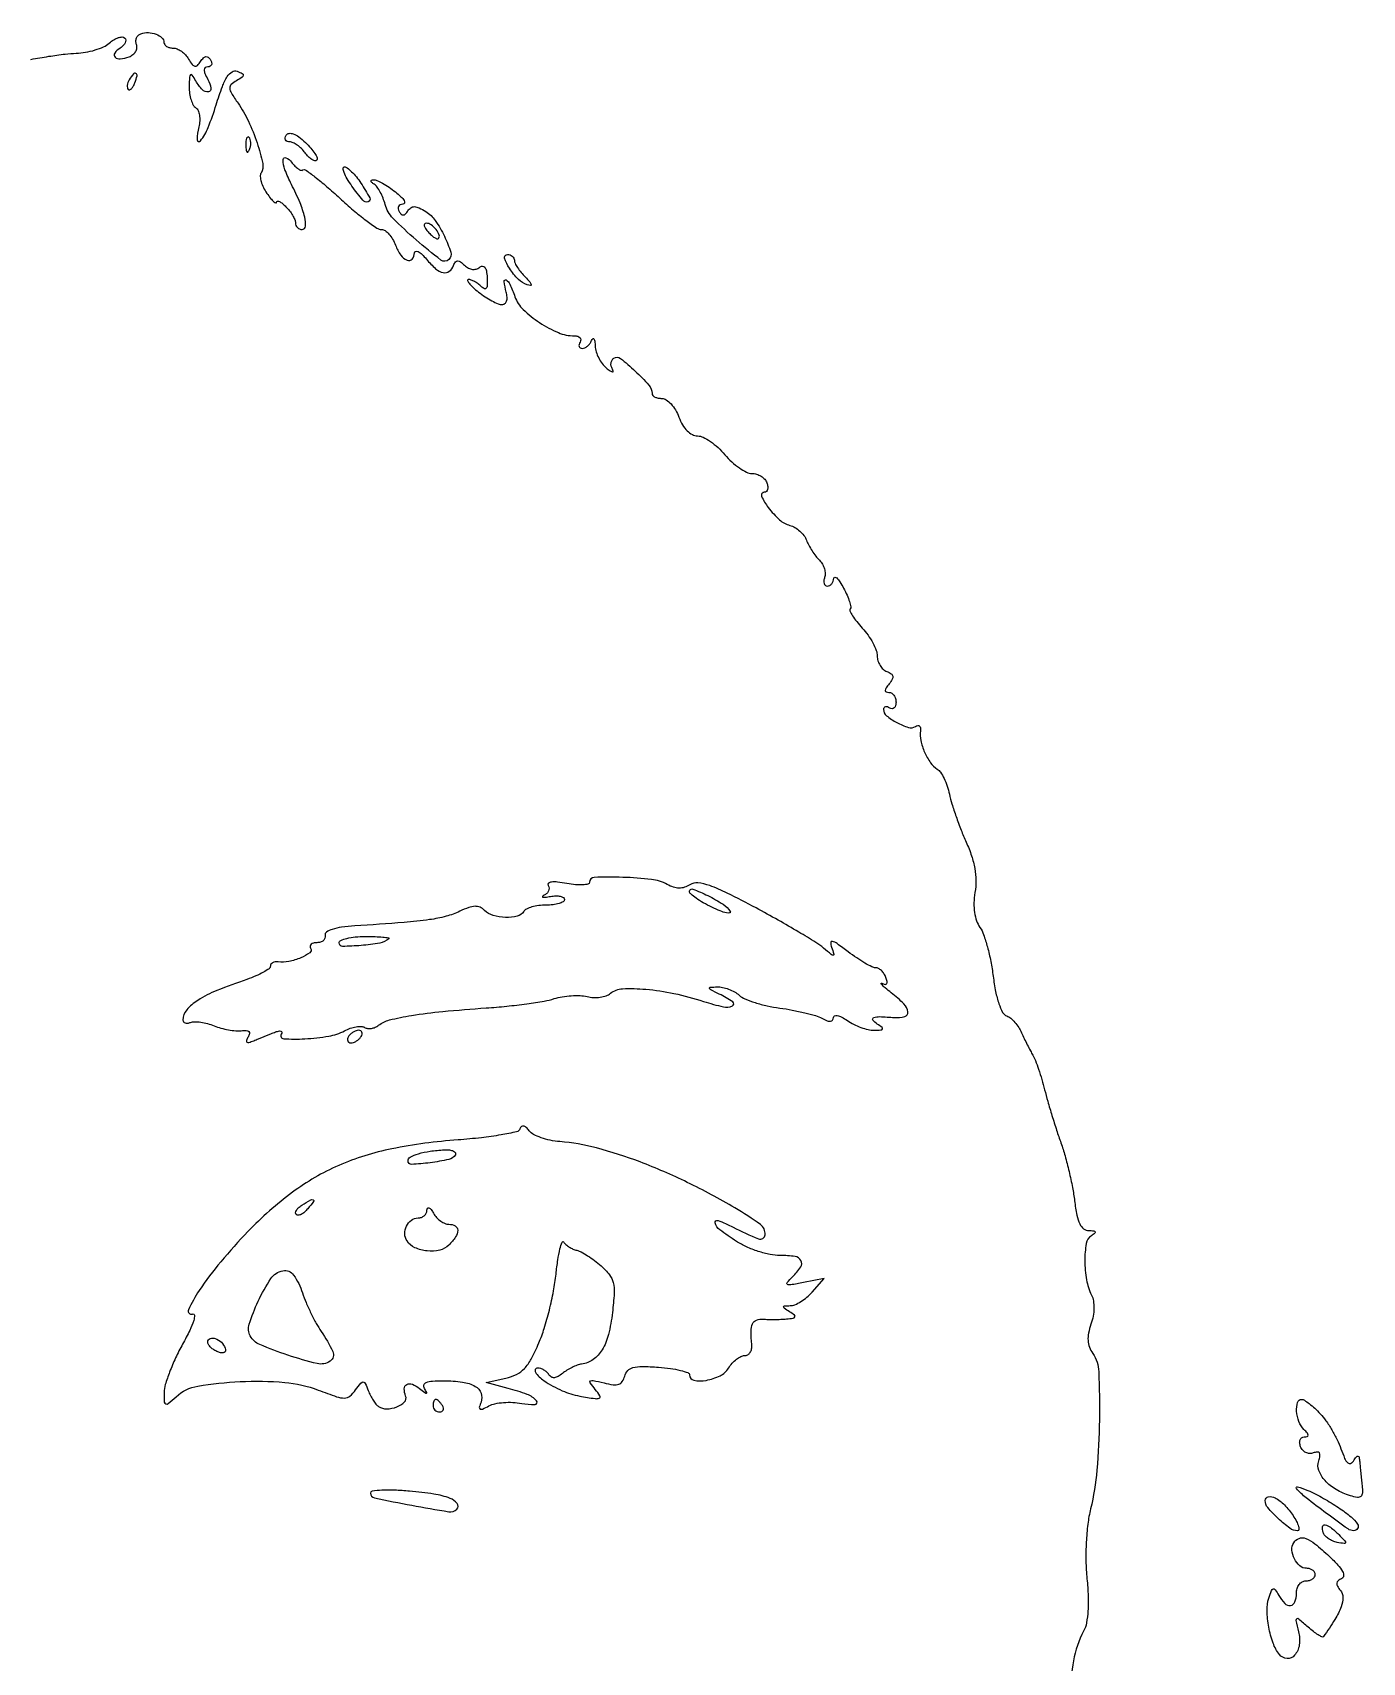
# Model space of a CAD drawing. Extents: x 0 to 1280, y 0 to 1706.
# Drawn here: x 664 to 876.5, y 1118 to 1378.5 of the extents above; entities that cross this region are included whole.
import ezdxf

# ---------------------------------------------------------------- set-up
doc = ezdxf.new("R2010")
doc.units = 0

msp = doc.modelspace()

# ---------------------------------------------------------------- linework, layer by layer
msp.add_lwpolyline([(663.720062, 1374.185907, -0.007866), (666.591579, 1374.67856, -0.007923), (669.192196, 1375.040624, -0.023756), (670.980764, 1375.174989, 0.036656), (672.456994, 1375.32424, 0.031048), (673.982088, 1375.691182, 0.032214), (675.333978, 1376.204047, 0.072116), (676.256131, 1376.796398, -0.041283), (676.980901, 1377.327561, -0.05838), (677.706403, 1377.663194, -0.074373), (678.324796, 1377.768201, -0.204045), (678.72717, 1377.606163, -0.180165), (678.88399, 1377.263224, -0.125024), (678.808464, 1376.839453, -0.09107), (678.499127, 1376.393798, -0.057266), (678, 1376, 0.092634), (677.129704, 1375.208026, 0.376461), (677.177359, 1374.550612, 0.2275), (678.018156, 1374.261728, 0.062574), (679.414343, 1374.605504, 0.07524), (680.026359, 1374.953167, 0.088892), (680.468135, 1375.450129, 0.100703), (680.673808, 1376.015975, 0.129291), (680.613648, 1376.564435, -0.089712), (680.513027, 1377.094881, -0.097951), (680.610295, 1377.609626, -0.103157), (680.889333, 1378.028525, -0.110777), (681.306177, 1378.288085, -0.093151), (682.499799, 1378.469103, -0.081645), (683.73806, 1378.220431, -0.096026), (684.669748, 1377.645894, -0.209682), (685, 1376.893011, 0.159517), (685.111504, 1376.552399, 0.096838), (685.426029, 1376.262322, 0.078535), (685.895672, 1376.066432, 0.059674), (686.45031, 1376, -0.100091), (687.080999, 1375.87247, -0.053839), (687.777563, 1375.485938, -0.050535), (688.429874, 1374.919373, -0.055578), (688.932014, 1374.25, 0.026754), (689.510626, 1373.378417, 0.184477), (689.936396, 1373.107675, 0.252915), (690.350344, 1373.232964, 0.049839), (690.856704, 1373.856763, -0.044878), (691.303268, 1374.418165, -0.164447), (691.700121, 1374.626371, -0.216112), (692.071504, 1374.524192, -0.08094), (692.434017, 1374.106763, -0.075666), (692.614234, 1373.683497, -0.152774), (692.595683, 1373.325112, -0.186949), (692.385724, 1373.087911, -0.11972), (692.023833, 1373, 0.15459), (691.603414, 1372.866832, 0.240845), (691.430081, 1372.5376, 0.103812), (691.546869, 1371.946194, 0.02239), (692, 1371, -0.075094), (692.505792, 1369.57689, -0.43252), (692.088571, 1368.998443, -0.241128), (691.130159, 1369.341501, -0.056667), (690.080099, 1370.75, 0.017248), (689.495916, 1371.677852, 0.454163), (689.236824, 1371.70956, 0.202732), (689.069971, 1371.35506, 0.007142), (689.030409, 1369.809017, 0.037212), (689.098577, 1368.729972, 0.041436), (689.326484, 1367.712253, 0.045586), (689.667398, 1366.892781, 0.133758), (690.081027, 1366.449923, -0.153269), (690.451976, 1366.021005, -0.063318), (690.668229, 1365.27574, -0.054518), (690.71155, 1364.355068, -0.046031), (690.561975, 1363.390906, 0.062419), (690.312668, 1361.344499, 0.71126), (690.822485, 1361.169381, 0.071096), (692.051461, 1363.299887, 0.019783), (693.346189, 1366.940252, -0.012112), (694.324989, 1369.832054, -0.052736), (695.120207, 1371.4535, -0.115623), (695.883511, 1372.207443, -0.232934), (696.705647, 1372.282712, -0.024804), (697.516656, 1371.924417, -0.305243), (697.674296, 1371.644355, -0.23308), (697.488027, 1371.332075, -0.016196), (696.586068, 1370.788228, 0.057988), (695.739585, 1370.176151, 0.228532), (695.507716, 1369.594871, 0.122982), (695.764117, 1368.806742, 0.013087), (696.837804, 1367.18722, -0.043653), (698.492975, 1364.325394, -0.029788), (699.879001, 1360.830384, -0.02538), (700.77476, 1357.558682, -0.194931), (700.513167, 1356.021305, 0.15797), (700.379498, 1355.475616, 0.051524), (700.526556, 1354.64911, 0.045369), (700.892239, 1353.705502, 0.037673), (701.442067, 1352.779248, 0.015694), (702.041314, 1351.978414, 0.038592), (702.542357, 1351.441582, 0.100508), (702.859994, 1351.250154, 0.518335), (703, 1351.348922, -0.365827), (703.136582, 1351.510615, -0.153161), (703.440625, 1351.469014, -0.06144), (703.923239, 1351.164643, -0.025006), (704.5, 1350.642857, -0.032161), (705.074034, 1349.989814, -0.032192), (705.559375, 1349.26875, -0.03396), (705.89773, 1348.586132, -0.098387), (706, 1348.071429, 0.098653), (706.081472, 1347.662524, 0.097853), (706.313545, 1347.314732, 0.098035), (706.660038, 1347.08181, 0.099425), (707.067388, 1347, 0.394596), (707.608032, 1347.50536, 0.074768), (707.487113, 1348.979991, 0.042405), (706.743241, 1351.256414, 0.017474), (705.373315, 1354.20034, -0.026926), (704.335932, 1356.544433, -0.091472), (704.037355, 1358.181805, -0.545142), (704.493808, 1358.47471, -0.12404), (705.38068, 1357.765544, 0.030395), (705.921377, 1357.136781, 0.050262), (706.456733, 1356.686453, 0.068653), (706.909817, 1356.460946, 0.284884), (707.19433, 1356.527664, -0.366657), (707.572134, 1356.558913, -0.0084), (709.129796, 1355.40606, -0.014734), (710.981647, 1353.898056, -0.008938), (713.085829, 1352.01212, 0.011021), (715.245913, 1350.092246, 0.0152), (717.273279, 1348.47231, 0.01177), (719.009184, 1347.232465, 0.150286), (719.765127, 1347, -0.154486), (720.325532, 1346.822617, -0.057121), (720.951425, 1346.265625, -0.049725), (721.541422, 1345.456589, -0.041876), (722, 1344.5, 0.060872), (722.836044, 1342.9132, 0.144339), (723.866148, 1342.084294, 0.322713), (724.65399, 1342.271618, 0.173312), (725.033269, 1343.25, -0.317892), (725.223614, 1343.504489, -0.201483), (725.608141, 1343.471875, -0.071905), (726.218898, 1343.030464, -0.026543), (726.943562, 1342.25, 0.038132), (728.415116, 1340.736951, 0.124898), (729.646552, 1340.104338, 0.223986), (730.603487, 1340.312951, 0.141944), (731.291667, 1341.25, -0.063019), (731.583979, 1341.815176, -0.24315), (731.921706, 1341.995561, -0.165538), (732.36408, 1341.851619, -0.028271), (733.051206, 1341.273794, 0.064755), (733.655571, 1340.836463, 0.089404), (734.290157, 1340.627055, 0.101219), (734.897434, 1340.664355, 0.107733), (735.426206, 1340.938118, -0.148115), (735.894976, 1341.135361, -0.263105), (736.268016, 1340.973066, -0.118495), (736.525024, 1340.381737, -0.028594), (736.650468, 1339.313856, -0.018373), (736.677597, 1338.13558, -0.145452), (736.516754, 1337.620364, -0.377914), (736.201398, 1337.537596, -0.080026), (735.700468, 1337.899532, 0.037792), (735.210374, 1338.320653, 0.034673), (734.648648, 1338.676737, 0.036488), (734.10138, 1338.922919, 0.087668), (733.665141, 1339, 0.502181), (733.534915, 1338.825097, 0.096883), (733.751783, 1338.4125, 0.040059), (734.359901, 1337.76904, 0.016761), (735.272871, 1337, 0.020994), (736.334999, 1336.234442, 0.023194), (737.423688, 1335.5875, 0.023401), (738.396197, 1335.126095, 0.099376), (739.024361, 1335, 0.168044), (739.466315, 1335.152852, 0.144612), (739.752276, 1335.55544, 0.097976), (739.83888, 1336.192826, 0.048913), (739.710251, 1337, -0.027445), (739.362741, 1338.706419, -0.618423), (739.682102, 1338.929204, -0.166855), (740.288661, 1338.26695, -0.016841), (741.087688, 1336.25, 0.115928), (742.407974, 1334.209692, 0.046115), (745.030772, 1332.116914, 0.046096), (748.039927, 1330.515045, 0.09959), (750.600118, 1330, -0.068306), (751.135716, 1329.926488, -0.142259), (751.490599, 1329.70625, -0.190506), (751.612069, 1329.379828, -0.134127), (751.5, 1329, 0.074422), (751.336022, 1328.617505, 0.151112), (751.350121, 1328.29375, 0.187673), (751.535826, 1328.079653, 0.121914), (751.85765, 1328, 0.111184), (752.268252, 1328.092448, 0.064692), (752.69489, 1328.367188, 0.05974), (753.072143, 1328.772034, 0.061896), (753.337719, 1329.25, -0.114367), (753.534643, 1329.530993, -0.457386), (753.717133, 1329.507843, -0.115934), (753.860081, 1329.123199, -0.021977), (753.921053, 1328.372445, 0.064995), (754.075223, 1327.457295, 0.042954), (754.473822, 1326.466703, 0.04281), (755.038425, 1325.55399, 0.062516), (755.691958, 1324.872445, 0.016162), (756.330162, 1324.388099, 0.106538), (756.696565, 1324.2312, 0.532304), (756.806256, 1324.341023, 0.086902), (756.675647, 1324.680902, -0.079952), (756.477272, 1325.176581, -0.090229), (756.456196, 1325.688436, -0.099281), (756.613031, 1326.136449, -0.121232), (756.923174, 1326.452519, -0.314561), (757.963929, 1326.39423, -0.02182), (760.315929, 1324.37628, -0.024799), (762.483925, 1322.133617, -0.181681), (763, 1320.760218, 0.197811), (763.11958, 1320.469787, 0.085929), (763.466141, 1320.223314, 0.065875), (763.979477, 1320.055929, 0.045943), (764.586864, 1320, -0.151573), (765.276455, 1319.786037, -0.05825), (766.040222, 1319.11875, -0.050738), (766.755525, 1318.147841, -0.043188), (767.306102, 1317, 0.04247), (767.897704, 1315.762082, 0.062824), (768.630934, 1314.809844, 0.076341), (769.446309, 1314.206881, 0.121684), (770.283798, 1314, -0.113903), (771.165643, 1313.79647, -0.037014), (772.32858, 1313.11875, -0.034685), (773.551332, 1312.148056, -0.032752), (774.653454, 1311, 0.032054), (775.752522, 1309.851922, 0.034275), (776.966224, 1308.88125, 0.036541), (778.116469, 1308.202623, 0.115503), (778.981905, 1308, -0.076071), (779.714613, 1307.887876, -0.064771), (780.425147, 1307.559375, -0.066817), (781.00689, 1307.073486, -0.09405), (781.361626, 1306.5, -0.057424), (781.509299, 1305.925707, -0.102238), (781.476844, 1305.440625, -0.148362), (781.274994, 1305.122323, -0.179664), (780.945562, 1305, 0.539919), (780.523579, 1304.356837, 0.062182), (781.588841, 1302.554008, 0.043653), (783.401605, 1300.589095, 0.121245), (785.041523, 1299.699393, -0.069015), (785.838701, 1299.368358, -0.048909), (786.622927, 1298.797598, -0.049085), (787.27794, 1298.088573, -0.071502), (787.688999, 1297.344939, 0.032069), (788.055405, 1296.538195, 0.019681), (788.583251, 1295.636888, 0.019702), (789.178472, 1294.782628, 0.032962), (789.751556, 1294.121061, -0.063101), (790.233745, 1293.491649, -0.058095), (790.559954, 1292.744436, -0.06199), (790.689508, 1291.997535, -0.103955), (790.588895, 1291.371061, 0.061874), (790.45892, 1290.846342, 0.108272), (790.50185, 1290.402749, 0.150888), (790.706308, 1290.111271, 0.166406), (791.031385, 1290, 0.126731), (791.403949, 1290.095972, 0.097208), (791.72723, 1290.367188, 0.086638), (791.951828, 1290.772413, 0.075453), (792.040038, 1291.25, -0.397054), (792.212952, 1291.422035, -0.206754), (792.520167, 1291.29903, -0.053407), (793.022784, 1290.671711, -0.018037), (793.618296, 1289.661592, -0.018622), (794.173275, 1288.539709, -0.027765), (794.56563, 1287.517932, -0.02652), (794.784458, 1286.688964, -0.252803), (794.683207, 1286.349873, 0.318541), (794.62792, 1286.025146, 0.028258), (795.052477, 1285.256458, 0.028726), (795.72111, 1284.317011, 0.017856), (796.604948, 1283.292259, -0.032539), (797.521521, 1282.164253, -0.031357), (798.296453, 1280.913269, -0.032931), (798.835613, 1279.725369, -0.090303), (799, 1278.822592, 0.074156), (799.114012, 1278.058092, 0.064352), (799.448122, 1277.319095, 0.066861), (799.942252, 1276.716305, 0.096348), (800.525523, 1276.351832, -0.053479), (801.22137, 1275.995505, -0.20302), (801.487412, 1275.598235, -0.180973), (801.402256, 1275.097904, -0.041542), (800.903079, 1274.383217, 0.023042), (800.398299, 1273.71457, 0.146566), (800.270126, 1273.313766, 0.31693), (800.426861, 1273.082381, 0.090643), (800.877555, 1273, -0.137718), (801.305587, 1272.879825, -0.100174), (801.670282, 1272.542039, -0.086029), (801.915813, 1272.036807, -0.070298), (802, 1271.440983, -0.066118), (801.926733, 1270.889346, -0.138808), (801.70625, 1270.521475, -0.191142), (801.379648, 1270.392057, -0.139169), (801, 1270.5, 0.060097), (800.616858, 1270.677354, 0.128524), (800.29375, 1270.696061, 0.191435), (800.082544, 1270.558857, 0.15533), (800, 1270.299564, 0.224593), (800.479588, 1269.285739, 0.048977), (802.130059, 1268.182537, 0.04901), (803.97012, 1267.418857, 0.215503), (805.107559, 1267.566475, -0.101841), (805.481117, 1267.703085, -0.222765), (805.766339, 1267.617733, -0.183146), (805.920401, 1267.321363, -0.070598), (805.909162, 1266.850352, 0.097183), (805.953626, 1265.314309, 0.048007), (806.567583, 1263.453137, 0.048108), (807.517104, 1261.75848, 0.105147), (808.596442, 1260.744043, -0.111223), (809.12339, 1260.236722, -0.032896), (809.680416, 1259.257211, -0.031236), (810.178593, 1258.041287, -0.029112), (810.535088, 1256.744043, 0.022111), (810.938697, 1255.190611, 0.009504), (811.60731, 1253.155428, 0.009382), (812.402535, 1251.011507, 0.012235), (813.21433, 1249.082946, -0.025686), (814.071678, 1246.882485, -0.036853), (814.582095, 1244.853878, -0.040362), (814.760275, 1242.925543, -0.042531), (814.620441, 1241.027832, 0.032298), (814.462469, 1239.352055, 0.042753), (814.548267, 1237.822549, 0.048094), (814.870107, 1236.493619, 0.069435), (815.419457, 1235.418454, -0.068915), (815.999671, 1234.28578, -0.017819), (816.6076, 1232.321587, -0.017785), (817.146211, 1230.010349, -0.017274), (817.525255, 1227.644161, 0.017694), (817.922538, 1225.177378, 0.033678), (818.443615, 1223.23732, 0.041224), (819.044921, 1221.861847, 0.179352), (819.701749, 1221.284208, -0.081522), (820.32423, 1220.920245, -0.038186), (820.997388, 1220.269968, -0.03652), (821.614703, 1219.463541, -0.042374), (822.074216, 1218.613615, 0.007665), (822.491478, 1217.694768, 0.005494), (822.984787, 1216.68025, 0.005549), (823.476012, 1215.724301, 0.011875), (823.8807, 1215, -0.040586), (824.286145, 1214.165237, -0.010626), (824.796671, 1212.765625, -0.010724), (825.311708, 1211.141402, -0.010792), (825.755463, 1209.5, 0.008853), (826.24912, 1207.645498, 0.004627), (826.92601, 1205.353125, 0.0046), (827.663878, 1203.014062, 0.007023), (828.351091, 1201, -0.017363), (829.008908, 1198.933231, -0.010265), (829.656696, 1196.426563, -0.010264), (830.201199, 1193.894715, -0.01732), (830.539989, 1191.75, 0.017239), (830.904434, 1189.440464, 0.063533), (831.365405, 1188.039499, 0.11734), (831.984362, 1187.271562, 0.163876), (832.811273, 1186.984687, -0.018565), (833.61145, 1186.947698, -0.26269), (833.840041, 1186.792286, -0.353902), (833.788187, 1186.560793, -0.026178), (833.220932, 1186.157705, 0.213498), (832.395553, 1184.910624, 0.041692), (832.173251, 1182.16, 0.043167), (832.444085, 1179.124027, 0.071044), (833.246451, 1176.679122, -0.074059), (833.547836, 1175.741828, -0.045512), (833.631763, 1174.582987, -0.041747), (833.501328, 1173.310005, -0.037487), (833.15964, 1172.028099, 0.034361), (832.771497, 1170.607607, 0.064588), (832.689563, 1169.422789, 0.074079), (832.911899, 1168.3685, 0.061375), (833.440506, 1167.348977, -0.141569), (834.407466, 1164.427697, -0.013071), (834.501748, 1156.728194, -0.018016), (834.100055, 1148.688958, -0.037521), (833.095178, 1142.5, 0.028406), (832.65385, 1140.063262, 0.017716), (832.401768, 1137.171297, 0.017287), (832.350594, 1134.151972, 0.02082), (832.518657, 1131.319145, -0.015836), (832.71072, 1128.548998, -0.025426), (832.679256, 1126.18141, -0.029977), (832.441453, 1124.274503, -0.077), (831.982293, 1122.966913, 0.081875), (830.371707, 1118.234131, 0.009902), (828.778687, 1107.311284, 0.007326)], format="xyb")
for points in [[(679.458881, 1370.933469, 0.049364), (679.242038, 1370.490157, 0.059701), (679.133355, 1370.040231, 0.070517), (679.142323, 1369.651151, 0.156651), (679.276326, 1369.390341, 0.281567), (679.50546, 1369.335123, 0.118528), (679.786868, 1369.507038, 0.069269), (680.083816, 1369.899181, 0.035865), (680.345077, 1370.456872, 0.029555), (680.696703, 1371.564815, 0.344086), (680.525317, 1371.954259, 0.36195), (680.120758, 1371.871774, 0.030391)], [(698.078947, 1360.416667, 0.018894), (698.137993, 1359.670344, 0.168741), (698.279315, 1359.37858, 0.470617), (698.461564, 1359.395823, 0.054073), (698.683114, 1359.8125, 0.051402), (698.839148, 1360.359369, 0.05415), (698.876576, 1360.916927, 0.060344), (698.797407, 1361.402231, 0.126455), (698.604167, 1361.729167, 0.296942), (698.385309, 1361.77538, 0.208169), (698.200665, 1361.592839, 0.077125), (698.089945, 1361.112848, 0.028489)], [(709.414296, 1358.080963, -0.259602), (709.097802, 1357.990841, -0.083202), (708.630658, 1358.186479, -0.058617), (708.089797, 1358.623608, -0.035665), (707.557996, 1359.251572, 0.040529), (706.980211, 1359.920549, 0.040721), (706.302929, 1360.486399, 0.043923), (705.630975, 1360.877238, 0.110199), (705.08074, 1361, -0.101641), (704.675259, 1361.083287, -0.17796), (704.429307, 1361.315842, -0.167144), (704.383726, 1361.664668, -0.088299), (704.546479, 1362.075205, -0.225612), (704.996167, 1362.365621, -0.124525), (705.659814, 1362.286852, -0.070035), (706.536983, 1361.801076, -0.027155), (707.601553, 1360.904596, -0.023517), (708.475972, 1360.002069, -0.037976), (709.120153, 1359.148755, -0.044712), (709.487092, 1358.446261, -0.303154)], [(716.464893, 1354.413236, -0.019353), (717.887523, 1352.047114, -0.468979), (717.639865, 1351.41686, -0.309523), (716.789101, 1351.662429, -0.01767), (715.040997, 1353.942425, -0.019555), (714.272435, 1355.116342, -0.039961), (713.783328, 1356.101837, -0.066992), (713.614116, 1356.772852, -0.447783), (713.816896, 1357, -0.16356), (714.290662, 1356.840762, -0.031311), (714.987892, 1356.240138, -0.030388), (715.746104, 1355.403625, -0.023889)], [(722, 1353, -0.024325), (722.873301, 1352.245659, -0.067022), (723.381101, 1351.612376, -0.200227), (723.439292, 1351.218828, -0.338446), (723.190983, 1351.022236, 0.094703), (722.74401, 1350.928914, 0.169221), (722.46742, 1350.68142, 0.17044), (722.405649, 1350.317109, 0.09627), (722.565983, 1349.893237, 0.060746), (722.924557, 1349.445183, 0.212914), (723.263173, 1349.319667, 0.191586), (723.608433, 1349.48355, 0.048904), (723.990981, 1349.985407, -0.101927), (724.46499, 1350.487406, -0.164924), (725.023293, 1350.650375, -0.102804), (725.763177, 1350.463198, -0.0264), (726.848123, 1349.862776, -0.1018), (728.360667, 1348.421868, -0.039664), (729.821315, 1345.914367, -0.035895), (730.822467, 1343.381484, -0.279466), (730.532723, 1342.19939, -0.376169), (729.25467, 1342.115162, -0.014699), (725.302716, 1345.331784, -0.020061), (721.596301, 1348.80334, -0.131187), (720.347005, 1351, 0.030303), (720.015575, 1352.010912, 0.029696), (719.562489, 1352.981439, 0.031078), (719.062538, 1353.78192, 0.090205), (718.596028, 1354.234687, -0.034273), (718.215474, 1354.529456, -0.179914), (718.093692, 1354.759316, -0.355835), (718.18705, 1354.910725, -0.085572), (718.5, 1354.962451, -0.106393), (719.03786, 1354.84279, -0.020033), (719.940625, 1354.383126, -0.020605), (720.969531, 1353.749145, -0.017595)], [(727.210573, 1346.600859, 0.023968), (727.730077, 1346.088723, 0.03842), (728.224083, 1345.71042, 0.045304), (728.632938, 1345.494344, 0.297152), (728.850136, 1345.534328, 0.301864), (728.981063, 1346.107085, 0.076948), (728.487692, 1346.978461, 0.069007), (727.687482, 1347.745464, 0.157897), (726.901556, 1348, 0.236389), (726.649322, 1347.873691, 0.218285), (726.587911, 1347.589002, 0.09576), (726.782662, 1347.138842, 0.036357)], [(741, 1342.071429, 0.11635), (741.110834, 1341.601578, 0.028449), (741.508817, 1340.906808, 0.027615), (742.069134, 1340.142017, 0.024476), (742.732143, 1339.410714, -0.01362), (743.464071, 1338.637786, -0.118533), (743.687198, 1338.224413, -0.499357), (743.556876, 1338.058994, -0.074891), (743.067725, 1338.144092, -0.118415), (741.643053, 1339.032303, -0.049137), (740.208348, 1340.80871, -0.069837), (739.448309, 1342.415861, -0.505795), (739.878028, 1343, -0.081348), (740.30656, 1342.929815, -0.091928), (740.670421, 1342.727232, -0.100698), (740.913706, 1342.425593, -0.120072)], [(753, 1242.665555, -0.342205), (752.767745, 1242.365943, -0.048237), (751.94296, 1242.23661, -0.038615), (750.781227, 1242.257581, -0.022555), (749.401565, 1242.452489, 0.016716), (747.910546, 1242.680912, 0.054944), (746.916249, 1242.689674, 0.155776), (746.459123, 1242.490975, 0.366522), (746.407796, 1242.14919, -0.123918), (746.540685, 1241.730005, -0.113661), (746.465823, 1241.282995, -0.101937), (746.190214, 1240.876183, -0.0824), (745.756231, 1240.574322, 0.085832), (745.494286, 1240.389462, 0.605411), (745.529955, 1240.275676, 0.078166), (745.944626, 1240.266459, 0.012417), (746.75, 1240.395292, -0.037357), (747.612086, 1240.489438, -0.062096), (748.339062, 1240.42388, -0.089981), (748.828771, 1240.220608, -0.254775), (749, 1239.90638, -0.266719), (748.799619, 1239.557463, -0.057372), (748.136086, 1239.266249, -0.045586), (747.185805, 1239.065844, -0.029193), (746.059017, 1239, 0.031397), (744.887885, 1238.926388, 0.037109), (743.8004, 1238.70625, 0.040338), (742.934161, 1238.385578, 0.146547), (742.5, 1238, -0.19543), (741.460363, 1237.240031, -0.068302), (739.583448, 1237.034937, -0.065663), (737.604644, 1237.351614, -0.124531), (736.227126, 1238.172874, 0.093431), (735.51027, 1238.662331, 0.113234), (734.712303, 1238.81352, 0.077272), (733.699814, 1238.616174, 0.024546), (732.277126, 1238.021672, -0.046443), (730.087228, 1237.217131, -0.030143), (727.441388, 1236.683567, -0.015509), (723.373171, 1236.243684, -0.002561), (715.5, 1235.679238, 0.017268), (713.391917, 1235.465637, 0.042904), (711.88012, 1235.125555, 0.068041), (710.963328, 1234.690699, 0.309876), (710.75, 1234.173257, -0.136601), (710.722461, 1233.72662, -0.127416), (710.468601, 1233.344644, -0.107196), (710.017866, 1233.088252, -0.076048), (709.440983, 1233, 0.057279), (708.88311, 1232.935881, 0.123316), (708.500835, 1232.739646, 0.190626), (708.351835, 1232.449499, 0.164268), (708.429736, 1232.11369, -0.391536), (708.287267, 1231.383932, -0.058447), (706.86299, 1230.578145, -0.050998), (704.961462, 1229.997864, -0.07905), (703.25, 1229.93535, 0.065579), (702.77207, 1229.93071, 0.091272), (702.367188, 1229.795312, 0.113623), (702.097903, 1229.553822, 0.154585), (702, 1229.244725, -0.242547), (701.794638, 1228.846286, -0.026627), (700.898438, 1228.277215, -0.02779), (699.686677, 1227.681465, -0.018889), (698.25, 1227.134788, 0.014646), (693.463596, 1225.359834, 0.045244), (690.398771, 1223.784348, 0.07412), (688.627933, 1222.252315, 0.17468), (688.015313, 1220.643011, 0.172442), (688.111416, 1220.356525, 0.152671), (688.371686, 1220.177467, 0.106686), (688.772608, 1220.142483, 0.059577), (689.25, 1220.26161, -0.095295), (689.900735, 1220.375687, -0.031925), (690.867188, 1220.297909, -0.030423), (691.951107, 1220.072583, -0.030396), (693, 1219.717335, 0.029134), (694.09346, 1219.343916, 0.023047), (695.311798, 1219.065395, 0.023589), (696.469757, 1218.912251, 0.052247), (697.359311, 1218.930113, -0.037909), (698.159856, 1218.969125, -0.183611), (698.573344, 1218.79903, -0.27296), (698.674667, 1218.452442, -0.076412), (698.445266, 1217.911438, 0.043054), (698.167087, 1217.360426, 0.357672), (698.245389, 1217.112161, 0.220691), (698.576329, 1217.064217, 0.023053), (699.335955, 1217.330061, 0.003197), (700.093478, 1217.635037), (701, 1218), (701.906522, 1218.364963, -0.003197), (702.664045, 1218.669939, -0.032198), (703.279874, 1218.872904, -0.12382), (703.679906, 1218.875948, -0.328005), (703.824909, 1218.703139, -0.155691), (703.750585, 1218.405454, 0.566393), (704.13719, 1217.657583, 0.028594), (707.50594, 1217.637934, 0.029039), (711.321053, 1218.056979, 0.081162), (713.859678, 1218.924902, -0.038695), (714.77004, 1219.324961, -0.042828), (715.701019, 1219.563762, -0.047287), (716.519389, 1219.621951, -0.133295), (717.064472, 1219.460154, 0.107649), (717.545571, 1219.290458, 0.06858), (718.141383, 1219.297797, 0.064054), (718.756242, 1219.472737, 0.067839), (719.293805, 1219.795406, -0.109593), (721.023194, 1220.647399, -0.019842), (724.554425, 1221.362337, -0.016348), (729.546033, 1222.001675, -0.00632), (736.5, 1222.573581, 0.008085), (739.773154, 1222.854407, 0.00841), (742.992632, 1223.237963, 0.008163), (745.763661, 1223.661647, 0.03594), (747.368534, 1224.05421, -0.036457), (748.642015, 1224.364319, -0.026158), (750.097807, 1224.530528, -0.026574), (751.508048, 1224.542149, -0.050295), (752.63152, 1224.377634, 0.051619), (753.648497, 1224.231459, 0.044997), (754.723097, 1224.285582, 0.047397), (755.693701, 1224.517946, 0.091006), (756.389361, 1224.908178, -0.164076), (758.291617, 1225.640463, -0.032219), (762.005613, 1225.558005, -0.031131), (766.504295, 1224.88336, -0.024759), (771.25, 1223.617818, 0.019376), (774.409083, 1222.738866, 0.168469), (775.838368, 1222.883985, 0.583387), (775.891355, 1223.548442, 0.036209), (773.75, 1224.779505, -0.004996), (772.393033, 1225.45074, -0.208873), (772.190619, 1225.696184, -0.473372), (772.309915, 1225.868167, -0.011225), (773.421259, 1225.93232, -0.062116), (774.272061, 1225.856519, -0.037716), (775.241904, 1225.56887, -0.037292), (776.176018, 1225.131075, -0.05321), (776.921259, 1224.600004, 0.082493), (777.849275, 1224.017086, 0.022558), (779.478069, 1223.420448, 0.022166), (781.413481, 1222.902071, 0.021453), (783.408339, 1222.550447, -0.013252), (785.422552, 1222.229368, -0.013274), (787.415841, 1221.802167, -0.013205), (789.133023, 1221.337851, -0.05027), (790.158339, 1220.91526, 0.02748), (790.998066, 1220.523568, 0.110227), (791.554001, 1220.432748, 0.231456), (791.872567, 1220.612003, 0.151994), (792, 1221.02152, -0.282579), (792.185343, 1221.323282, -0.170465), (792.615293, 1221.380155, -0.074342), (793.318081, 1221.119963, -0.027012), (794.222506, 1220.556704, 0.03712), (795.222104, 1219.961846, 0.028677), (796.387728, 1219.46178, 0.029395), (797.536498, 1219.120031, 0.059553), (798.472506, 1219.015313, 0.011461), (799.572608, 1219.048847, 0.262172), (799.829324, 1219.21202, 0.370962), (799.773822, 1219.461793, 0.01699), (799, 1220, -0.083823), (798.315796, 1220.625981, -0.505474), (798.425861, 1221.018353, -0.100275), (799.411349, 1221.178804, -0.010586), (801.75, 1221.039125, 0.087017), (803.386846, 1221.191413, 0.373634), (803.888425, 1221.941697, 0.16705), (803.265774, 1223.208279, 0.029404), (801.25, 1224.990767, -0.006937), (800.267087, 1225.784209, -0.024746), (799.671635, 1226.330637, -0.275383), (799.635313, 1226.478183, -0.465533), (799.738546, 1226.522235, 0.062776), (800.243545, 1226.342082, 0.304148), (800.512781, 1226.447512, 0.210332), (800.5801, 1226.79303, 0.036068), (800.381557, 1227.448062, 0.054677), (800.075833, 1228.04159, 0.0574), (799.652928, 1228.544118, 0.064017), (799.18255, 1228.886138, 0.125867), (798.737402, 1229, -0.116059), (798.145524, 1229.139262, -0.01585), (797.019323, 1229.745569, -0.017524), (795.712089, 1230.566244, -0.013989), (794.361153, 1231.538106, 0.007385), (792.593605, 1232.845443, 0.087394), (791.827341, 1233.213436, 0.495609), (791.559795, 1233.011359, 0.088656), (791.686327, 1232.288106, -0.009748), (792.064471, 1231.1861, -0.472062), (791.953606, 1231.013531, -0.204732), (791.654834, 1231.101462, -0.004105), (790.419565, 1232.138372, 0.037685), (789.194019, 1233.034182, 0.005032), (786.455791, 1234.697211, 0.005798), (783.161538, 1236.601514, 0.004844), (779.621425, 1238.548622, 0.00719), (775.030629, 1240.93155, 0.031508), (772.218709, 1242.125087, 0.056804), (770.331498, 1242.556884, 0.169005), (769.056134, 1242.267129, -0.059915), (768.174716, 1241.853723, -0.082188), (767.310881, 1241.718864, -0.077828), (766.414564, 1241.867639, -0.048001), (765.43471, 1242.300236, 0.099559), (762.925384, 1243.112961, 0.02135), (758.338571, 1243.444077, 0.014499), (753.758224, 1243.445796, 0.405856)], [(775.506089, 1237.990147, -0.516139), (775.410965, 1237.764764, -0.111814), (774.904544, 1237.766908, -0.039144), (773.899588, 1238.083495, -0.015386), (772.569502, 1238.668248, -0.017912), (771.202136, 1239.381488, -0.02559), (770.048541, 1240.117298, -0.023712), (769.19182, 1240.790985, -0.217593), (769, 1241.210892, -0.525914), (769.525272, 1241.572158, -0.023457), (771.915636, 1240.525369, -0.026078), (774.350927, 1239.157366, -0.113804)], [(720.916667, 1233.63266, -0.136785), (719.50449, 1232.949314, -0.023346), (716.516363, 1232.552227, -0.018548), (713.552037, 1232.408824, -0.417512), (713, 1232.954687, -0.295413), (713.261923, 1233.359315, -0.044033), (714.223958, 1233.692939, -0.037791), (715.569855, 1233.924326, -0.023682), (717.166667, 1234, -0.008286), (718.736592, 1233.97398, -0.016127), (719.986979, 1233.892094, -0.015691), (720.875028, 1233.776874, -0.633455)], [(714.5, 1218, 0.076764), (714.338175, 1217.617617, 0.154201), (714.357263, 1217.29375, 0.186277), (714.550471, 1217.079239, 0.117858), (714.881966, 1217, 0.085235), (715.310186, 1217.073533, 0.053414), (715.769763, 1217.29375, 0.051777), (716.189439, 1217.617474, 0.064269), (716.5, 1218, 0.076764), (716.661825, 1218.382383, 0.154201), (716.642737, 1218.70625, 0.186277), (716.449529, 1218.920761, 0.117858), (716.118034, 1219, 0.085235), (715.689814, 1218.926467, 0.053414), (715.230237, 1218.70625, 0.051777), (714.810561, 1218.382526, 0.064269)], [(741.889721, 1203.248136, -0.256822), (741.361924, 1202.780819, -0.011263), (738.869359, 1202.277124, -0.016405), (735.729758, 1201.821673, -0.010016), (732, 1201.480486, 0.031466), (721.420891, 1200.053245, 0.053619), (712.918247, 1197.384385, 0.057047), (705.542005, 1193.109427, 0.041321), (698.407382, 1186.828871, 0.017851), (694.077313, 1181.996995, 0.025564), (690.624505, 1177.396751, 0.04451), (688.915469, 1174.296357, 0.666674), (689.531005, 1173.650271, -0.506142), (689.859094, 1173.439657, -0.093975), (689.753771, 1172.597324, -0.036073), (689.123093, 1171.03605, -0.011947), (687.981587, 1168.842972, 0.016894), (686.852824, 1166.620981, 0.017733), (685.896108, 1164.363033, 0.017676), (685.211171, 1162.363151, 0.071895), (685.018115, 1161.095012, 0.011646), (685.042019, 1159.578279, 0.309008), (685.271518, 1159.269038, 0.263781), (685.677075, 1159.34404, 0.009221), (686.927758, 1160.434622, -0.142744), (690.403303, 1162.122043, -0.030413), (697.154594, 1162.851368, -0.03267), (704.292993, 1162.719192, -0.07036), (709.64302, 1161.49853, 0.007806), (712.597374, 1160.422796, 0.084081), (713.848138, 1160.213476, 0.175474), (714.710959, 1160.527806, 0.060737), (715.63112, 1161.510205, -0.011998), (716.481935, 1162.617015, -0.240548), (716.859033, 1162.785104, -0.282283), (717.17709, 1162.566075, -0.015744), (717.649541, 1161.403497, 0.028662), (717.987942, 1160.628763, 0.026339), (718.421404, 1159.874844, 0.027294), (718.880251, 1159.244244, 0.074006), (719.287757, 1158.872568, 0.153454), (720.591941, 1158.487394, 0.08731), (722.221344, 1158.803358, 0.106308), (723.426502, 1159.588703, 0.295107), (723.625459, 1160.533656, -0.092607), (723.409699, 1161.707874, -0.274191), (723.813478, 1162.384246, -0.226389), (724.69243, 1162.430082, -0.071916), (725.849949, 1161.741324, 0.00527), (726.682745, 1161.081809, 0.169172), (726.92492, 1161.000454, 0.561162), (726.992006, 1161.113144, 0.013806), (726.632941, 1161.75, -0.204498), (726.555118, 1162.312174, -0.234456), (726.912269, 1162.71411, -0.08114), (727.888774, 1162.934333, -0.015978), (729.690983, 1162.984687, -0.033562), (732.733354, 1162.767953, -0.095245), (734.737943, 1162.085506, -0.174827), (735.672445, 1160.990745, -0.183737), (735.668223, 1159.577786, 0.028184), (735.399812, 1158.740015, 0.358737), (735.529442, 1158.46118, 0.223382), (735.916423, 1158.458394, 0.014763), (736.940643, 1158.968233, -0.073054), (737.902154, 1159.314368, -0.031275), (739.258168, 1159.501547, -0.030112), (740.75335, 1159.523129, -0.034827), (742.168138, 1159.359136, 0.055301), (744.2998, 1159.199957, 0.637105), (744.544079, 1159.777202, 0.120352), (743.045486, 1160.795988, 0.025247), (740, 1161.761552), (736.5, 1162.679669), (739.651754, 1163.397711, 0.059102), (741.347848, 1164.001631, 0.089836), (742.60011, 1164.932682, 0.06651), (743.685082, 1166.454192, 0.020097), (744.913085, 1169.019599, 0.026353), (745.768002, 1171.335992, 0.014072), (746.590429, 1174.276412, 0.013973), (747.263354, 1177.333831, 0.021142), (747.660807, 1180.028882, -0.010855), (747.948757, 1182.304791, -0.022909), (748.290681, 1184.050922, -0.034295), (748.631326, 1185.122668, -0.617141), (748.90894, 1185.147338, 0.073209), (749.247501, 1184.745165, 0.039224), (749.766746, 1184.353293, 0.03803), (750.371286, 1184.029231, 0.048211), (750.972552, 1183.830179, -0.067218), (751.693189, 1183.560914, -0.019685), (752.714793, 1182.960716, -0.01939), (753.822934, 1182.187334, -0.019672), (754.862323, 1181.33396, -0.04435), (756.181402, 1179.933215, -0.107381), (756.799963, 1178.661787, -0.0751), (756.95026, 1176.976295, -0.014227), (756.673891, 1173.89433, -0.031014), (756.032811, 1170.3692, -0.074153), (755.024586, 1167.915986, -0.104627), (753.606837, 1166.383321, -0.11807), (751.748324, 1165.639325, 0.050461), (751.047222, 1165.462868, 0.025943), (750.211958, 1165.11044, 0.025494), (749.381929, 1164.654699, 0.03492), (748.68991, 1164.157611, -0.041175), (747.979087, 1163.660359, -0.108662), (747.391098, 1163.470946, -0.1578), (746.913357, 1163.576701, -0.12219), (746.530011, 1163.951442, 0.070525), (746.19596, 1164.352585, 0.052753), (745.730638, 1164.691986, 0.053354), (745.211711, 1164.922582, 0.078047), (744.718761, 1165, 0.602354), (744.370745, 1164.342, 0.096895), (745.721743, 1163.006015, 0.041245), (748.651373, 1161.389609, 0.061884), (751.439566, 1160.532836, 0.005333), (753.90469, 1160.125267, 0.138768), (754.566947, 1160.206861, 0.465301), (754.679515, 1160.568937, 0.029934), (753.939566, 1161.584998, -0.014059), (753.115335, 1162.644442, -0.41173), (753.161249, 1162.952191, -0.218329), (753.572297, 1163.040503, -0.006467), (755.333178, 1162.625945, 0.027331), (756.796654, 1162.345245, 0.113544), (757.686173, 1162.426653, 0.169235), (758.255788, 1162.862088, 0.082064), (758.633522, 1163.710072, -0.124744), (759.121398, 1164.595724, -0.140581), (759.952854, 1165.093841, -0.069592), (761.393348, 1165.269666, -0.013099), (764.050344, 1165.153487, -0.017074), (765.947513, 1164.955395, -0.027304), (767.546039, 1164.643362, -0.025852), (768.740197, 1164.275192, -0.314835), (769, 1163.903487, 0.361322), (769.704873, 1163.055422, 0.089754), (771.651552, 1163.045951, 0.0707), (773.869508, 1163.769478, 0.139916), (775.232073, 1165, -0.043421), (775.807784, 1165.765167, -0.044508), (776.502623, 1166.4125, -0.048567), (777.207311, 1166.858244, -0.117269), (777.803405, 1167, 0.136555), (778.29334, 1167.136349, 0.112682), (778.684996, 1167.514062, 0.096261), (778.916297, 1168.081319, 0.07429), (778.947704, 1168.75, -0.022173), (778.82488, 1170.901208, -0.107582), (779.068295, 1172.091947, -0.201312), (779.692905, 1172.682643, -0.111406), (780.75, 1172.829767, 0.014837), (781.563739, 1172.785834, 0.007873), (782.573437, 1172.777233, 0.007828), (783.606885, 1172.800886, 0.012031), (784.5, 1172.856869, 0.013552), (785.585182, 1172.980859, 0.260036), (785.846299, 1173.179225, 0.345813), (785.774674, 1173.455625, 0.019408), (785, 1174, -0.008764), (784.136687, 1174.579615, -0.270899), (784.032409, 1174.805255, -0.369387), (784.186121, 1174.95339, -0.012411), (785.095012, 1174.984687, 0.0984), (785.840613, 1175.140311, 0.038179), (786.78108, 1175.627849, 0.035946), (787.748307, 1176.327808, 0.037033), (788.595012, 1177.152672), (790.5, 1179.305343), (787.191964, 1178.666064, -0.005552), (785.171826, 1178.298891, -0.164495), (784.664731, 1178.379363, -0.480279), (784.606668, 1178.678283, -0.020442), (785.441964, 1179.584821, 0.046713), (786.765835, 1181.18221, 0.287233), (786.805937, 1182.202714, 0.232859), (785.862414, 1182.838704, 0.033898), (783.485976, 1183, -0.050007), (781.882964, 1183.160726, -0.02792), (779.98376, 1183.657197, -0.027504), (778.091193, 1184.383661, -0.03834), (776.498354, 1185.25, -0.016809), (773.828755, 1187.109494, -0.174866), (773.104672, 1188.208565, -0.604765), (773.555572, 1188.603461, -0.027181), (775.95034, 1187.52568, 0.026585), (780.032745, 1185.682515, 0.496926), (781.06846, 1186.319565, 0.267902), (780.324193, 1187.95742, 0.022206), (776.25, 1190.605566, 0.01962), (768.637079, 1194.692876, 0.022876), (761.101406, 1197.947935, 0.024983), (754.128472, 1200.197298, 0.046016), (748.258553, 1201.205651, -0.03192), (746.73832, 1201.422945, -0.033164), (745.277931, 1201.830414, -0.035162), (744.071971, 1202.352687, -0.107392), (743.389721, 1202.919163, 0.039033), (742.888378, 1203.466123, 0.134544), (742.46627, 1203.687693, 0.236221), (742.133307, 1203.603369, 0.129592)], [(731.568285, 1199.110488, -0.202025), (730.507669, 1198.355643, -0.022677), (727.530378, 1197.830743, -0.020843), (724.581414, 1197.572101, -0.427693), (724, 1198.127477, -0.278937), (724.363463, 1198.728298, -0.047302), (725.657594, 1199.257492, -0.03867), (727.519753, 1199.666749, -0.022213), (729.809017, 1199.883999, -0.035861), (730.656825, 1199.865771, -0.080435), (731.278272, 1199.70463, -0.162238), (731.574856, 1199.436039, -0.273205)], [(707.979944, 1190.475834, -0.039407), (707.453252, 1189.934292, -0.06172), (706.916631, 1189.569338, -0.085026), (706.452534, 1189.423579, -0.234162), (706.13646, 1189.530207, -0.225585), (706.032091, 1189.823706, -0.108439), (706.159984, 1190.21208, -0.073916), (706.507686, 1190.640546, -0.044429), (707.02896, 1191.03906, -0.007952), (708.458847, 1191.911828, -0.273213), (708.839289, 1191.911334, -0.447869), (708.89468, 1191.6293, -0.011124)], [(730.54969, 1188, -0.133975), (731.550033, 1187.72706, -0.268079), (731.939983, 1187.036791, -0.148771), (731.603769, 1185.968796, -0.046292), (730.517591, 1184.660448, -0.141409), (729.06548, 1183.858759, -0.080728), (727.050184, 1183.732881, -0.08083), (725.101386, 1184.251377, -0.142572), (723.84252, 1185.321601, -0.141473), (723.488825, 1186.457355, -0.117558), (723.757562, 1187.69856, -0.122329), (724.543622, 1188.649594, -0.160517), (725.606989, 1189, 0.088063), (726.141195, 1189.094823, 0.092582), (726.599736, 1189.367188, 0.097397), (726.912144, 1189.773067, 0.109811), (727.030409, 1190.25, -0.145621), (727.132978, 1190.566353, -0.368599), (727.349453, 1190.624348, -0.121624), (727.681358, 1190.35231, -0.02869), (728.080099, 1189.75, 0.055942), (728.577617, 1189.080635, 0.050884), (729.225995, 1188.514062, 0.054217), (729.919862, 1188.127617, 0.100292)], [(707.131974, 1177.035714, 0.020922), (707.705872, 1175.48845, 0.013792), (708.487806, 1173.758895, 0.013887), (709.34306, 1172.115927, 0.025953), (710.138806, 1170.84563, -0.046202), (711.963785, 1167.652162, -0.360377), (711.547019, 1166.116073, -0.214777), (709.500209, 1165.720407, -0.023567), (704.786571, 1167.072253, -0.018308), (700.313926, 1168.771282, -0.168605), (698.795621, 1170.140225, -0.206817), (698.617435, 1172.007592, -0.029349), (700.048912, 1175.682645, -0.040633), (702.083022, 1179.307778, -0.199975), (703.999227, 1180.572815, -0.29545), (705.718867, 1179.874376, -0.074411)], [(694.77106, 1168.18682, -0.108271), (694.818151, 1167.74444, -0.257062), (694.633872, 1167.482386, -0.161356), (694.219753, 1167.426249, -0.045328), (693.58356, 1167.606309, -0.049992), (692.977839, 1167.911187, -0.054888), (692.465171, 1168.322276, -0.062067), (692.115141, 1168.772094, -0.13514), (692, 1169.190322, -0.310331), (692.373328, 1169.733894, -0.180578), (693.198675, 1169.742032, -0.106345), (694.180521, 1169.127369, -0.120025)], [(728, 1159, 0.105053), (728.081062, 1158.618444, 0.099167), (728.311086, 1158.29375, 0.09642), (728.654762, 1158.076123, 0.093332), (729.059017, 1158, 0.108972), (729.413961, 1158.078288, 0.182303), (729.6254, 1158.29375, 0.161196), (729.656512, 1158.6179, 0.082592), (729.5, 1159, 0.029505), (729.231006, 1159.382774, 0.035638), (728.933975, 1159.70625, 0.038439), (728.65171, 1159.934461, 0.151918), (728.440983, 1160, 0.210953), (728.272352, 1159.92554, 0.081139), (728.129539, 1159.70625, 0.061769), (728.032345, 1159.382849, 0.042167)], [(869.805552, 1157.706981, -0.035433), (870.714252, 1156.590947, -0.019745), (871.66521, 1155.117176, -0.019614), (872.513783, 1153.542702, -0.029927), (873.111287, 1152.110608, 0.017085), (873.705983, 1150.575501, 0.098747), (874.195221, 1149.861329, 0.296268), (874.653263, 1149.769783, 0.158081), (875.116108, 1150.153627, -0.016718), (875.585862, 1150.842775, -0.28001), (875.830691, 1150.94428, -0.321231), (876.007784, 1150.770956, -0.01988), (876.11231, 1150, 0.000943), (876.183606, 1149.266458, 0.000388), (876.282881, 1148.272513, 0.000384), (876.391049, 1147.206188, 0.000493), (876.492259, 1146.225575, -0.032737), (876.538026, 1145.033774, -0.210083), (876.286267, 1144.500681, -0.220125), (875.732502, 1144.340182, -0.035972), (874.614636, 1144.593856, -0.057819), (872.327799, 1145.589335, -0.07683), (870.566005, 1147.012388, -0.095956), (869.588293, 1148.619042, -0.167202), (869.551254, 1150.161489, 0.033389), (869.757063, 1151.000395, 0.193776), (869.664376, 1151.437434, 0.280269), (869.329827, 1151.591875, 0.063179), (868.694433, 1151.436237, -0.107621), (868.100636, 1151.345285, -0.099577), (867.50445, 1151.504474, -0.095711), (866.997797, 1151.889848, -0.091071), (866.660427, 1152.442529, -0.065505), (866.516738, 1153.04113, -0.114532), (866.579145, 1153.544669, -0.153714), (866.833547, 1153.874896, -0.153524), (867.231385, 1154, 0.063003), (867.728712, 1154.062916, 0.349598), (867.880033, 1154.263428, 0.170935), (867.750697, 1154.602156, 0.020516), (867.2, 1155.2, -0.107332), (866.401632, 1156.441317, -0.070085), (866.032366, 1158.110129, -0.088505), (866.170445, 1159.504194, -0.335701), (866.825686, 1160, -0.14366), (867.269693, 1159.86974, -0.021286), (868.041617, 1159.326426, -0.022521), (868.920258, 1158.585, -0.017669)], [(718, 1145.03538, 0.354814), (718.635427, 1144.252672, 0.005742), (724.59019, 1143.073537, 0.006644), (730.520058, 1142.051271, 0.24017), (731.800351, 1142.467018, 0.382679), (731.849029, 1143.360515, 0.133651), (730.715535, 1144.184403, 0.052198), (728.137828, 1144.865978, 0.017309), (724.25, 1145.33312, 0.012389), (721.853566, 1145.47754, 0.020757), (719.835938, 1145.465245, 0.016166), (718.272196, 1145.339987, 0.381703)], [(865.463061, 1141.416032, -0.023911), (866.009315, 1140.488468, -0.049402), (866.325511, 1139.70971, -0.089778), (866.381645, 1139.191446, -0.393515), (866.176063, 1139, -0.160211), (864.95288, 1139.402259, -0.029007), (863.088817, 1140.951548, -0.028314), (861.419065, 1142.698714, -0.17839), (861, 1143.835911, -0.361047), (861.503256, 1144.442002, -0.172096), (862.575223, 1144.273423, -0.075353), (864.084858, 1143.132311, -0.048307)], [(872.743167, 1142.695161, -0.021793), (874.730834, 1141.219566, -0.078579), (875.78189, 1140.049288, -0.293714), (875.784379, 1139.354658, -0.256146), (875.137505, 1139, -0.156187), (874.242653, 1139.286518, -0.004053), (870.798586, 1141.78631, -0.008138), (867.566904, 1144.254447, -0.046163), (866, 1145.746004, -0.742786), (866.184799, 1146.040783, -0.039512), (867.813325, 1145.453893, -0.021359), (870.333585, 1144.181326, -0.021185)], [(872.750707, 1138.39215, -0.006239), (873.735449, 1137.382521, -0.241811), (873.821464, 1137.089941, -0.40204), (873.626974, 1136.951771, -0.011149), (872.512145, 1137.14215, -0.055364), (871.775017, 1137.371827, -0.051333), (871.085858, 1137.762069, -0.054984), (870.543547, 1138.245125, -0.103328), (870.249533, 1138.75, -0.112597), (870.163274, 1139.634953, -0.418621), (870.563745, 1139.9399, -0.13434), (871.455557, 1139.55315, -0.027289)], [(871.234223, 1134.928309, -0.017183), (872.638966, 1133.513, -0.061426), (873.383248, 1132.480512, -0.145959), (873.534567, 1131.777549, -0.283916), (873.208262, 1131.331064, 0.071288), (872.656552, 1131.00874, 0.203145), (872.448058, 1130.626083, 0.158612), (872.555121, 1130.139438, 0.040414), (873.025165, 1129.469678, -0.177055), (873.421077, 1128.358399, -0.086324), (873.14714, 1126.856856, -0.051504), (872.160153, 1124.842473, -0.016758), (870.308791, 1122.089464, -0.361119), (870.078586, 1122.030151, -0.027011), (869.466081, 1122.360743, -0.027589), (868.704305, 1122.886505, -0.016469), (867.856394, 1123.589464, 0.004284), (866.366195, 1124.887456, 0.296823), (866.05179, 1124.928856, 0.34877), (865.922981, 1124.664555, 0.005143), (866.340597, 1122.864422, -0.093712), (866.448982, 1120.756298, -0.142693), (865.708133, 1119.092792, -0.240454), (864.495389, 1118.585201, -0.209962), (863.270566, 1119.237669, -0.081116), (862.268179, 1121.048612, -0.039533), (861.575274, 1123.605537, -0.039545), (861.294528, 1126.230159, -0.083907), (861.578692, 1128.247936, -0.013128), (861.994171, 1129.446884, -0.243573), (862.283023, 1129.707008, -0.319578), (862.604124, 1129.584908, -0.019648), (863.168778, 1128.662894, 0.067176), (864.120178, 1127.396618, 0.231718), (865.062281, 1127.066654, 0.283621), (865.758145, 1127.619357, 0.086926), (866, 1129, -0.072314), (866.111864, 1129.769411, -0.08892), (866.4375, 1130.416667, -0.10214), (866.924246, 1130.846791, -0.130775), (867.5, 1131, 0.064853), (868.073457, 1131.074694, 0.082425), (868.559375, 1131.29375, 0.098894), (868.884432, 1131.618646, 0.148195), (869, 1132, 0.138107), (868.892621, 1132.381338, 0.100138), (868.590803, 1132.70625, 0.085896), (868.139376, 1132.925009, 0.070083), (867.606989, 1133, -0.18111), (866.541909, 1133.398877, -0.09763), (865.671565, 1134.521504, -0.095052), (865.276752, 1135.919179, -0.161212), (865.555773, 1137.090242, -0.166944), (866.409051, 1137.789314, -0.181796), (867.477855, 1137.784915, -0.08101), (868.964146, 1136.923135, -0.016918)]]:
    msp.add_lwpolyline(points, format="xyb", close=True)

doc.saveas('drawing.dxf')
